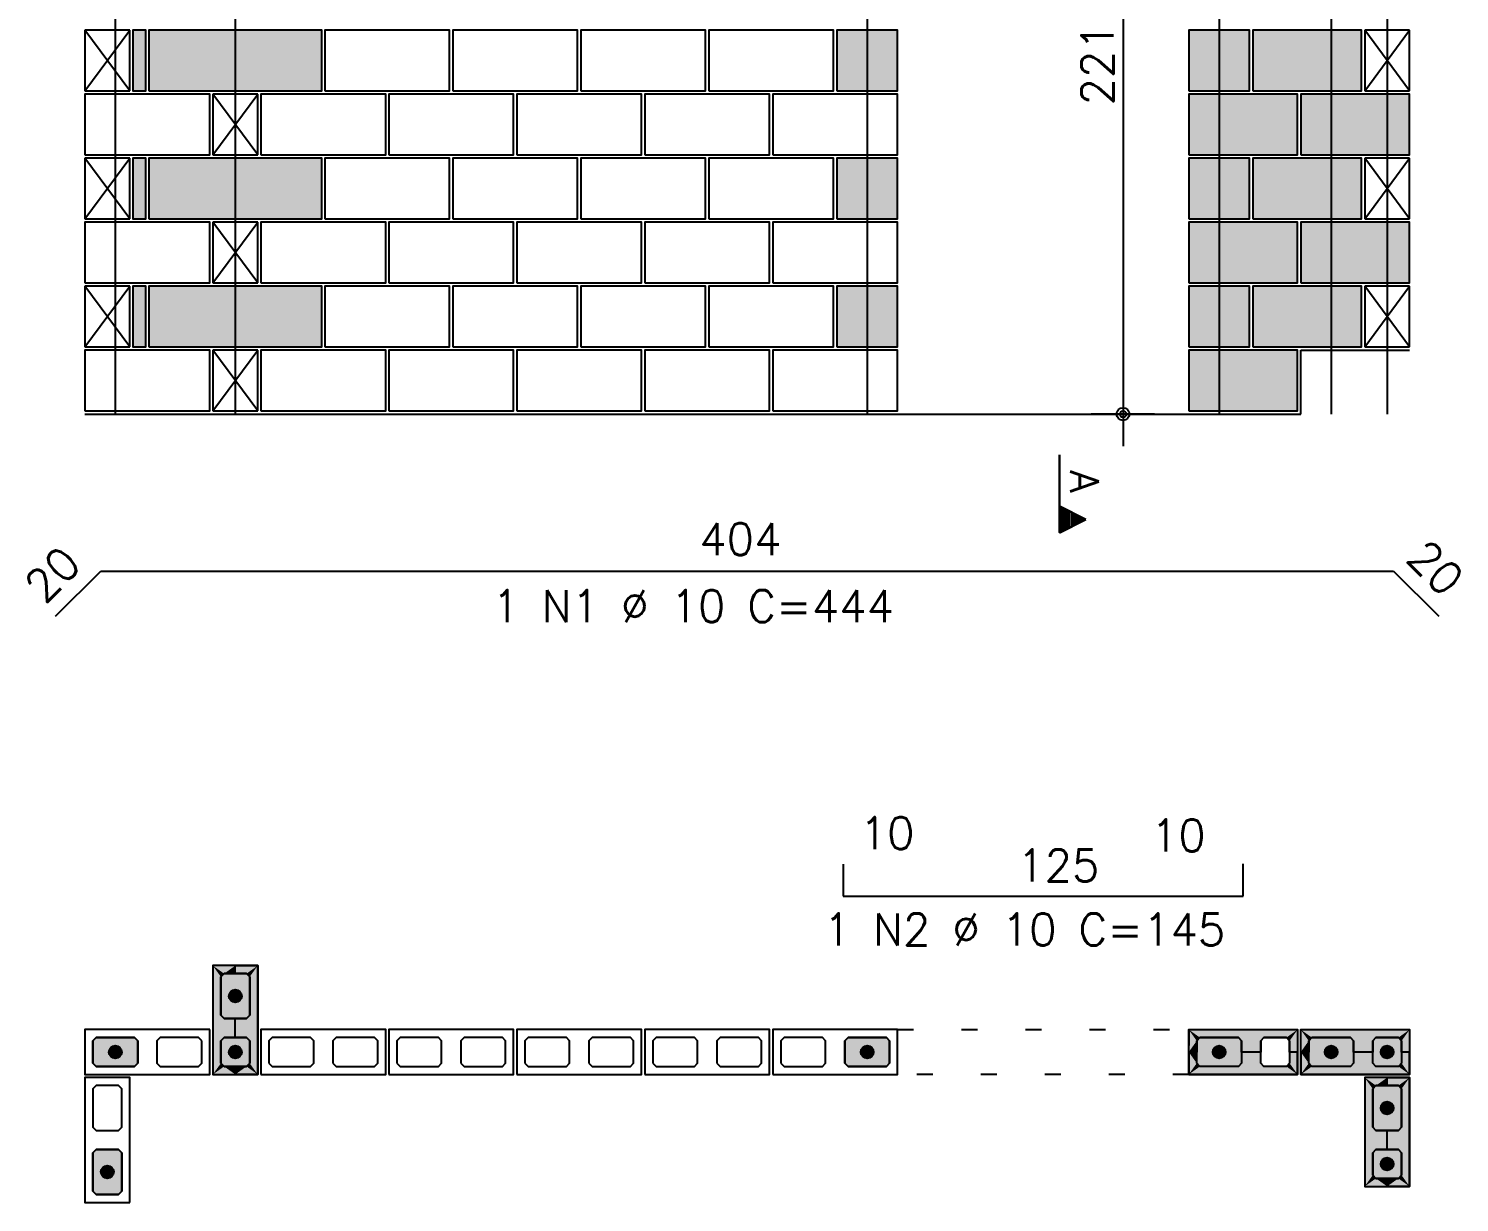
# Model space of a CAD drawing. Extents: x -1.9 to 86, y -1.6 to 61.
# Drawn here: x 7.37 to 16.31, y 31 to 38.34 of the extents above; entities that cross this region are included whole.
import ezdxf

# ---------------------------------------------------------------- set-up
doc = ezdxf.new("R2010")
doc.units = 0
doc.header["$MEASUREMENT"] = 0
doc.linetypes.add('ESTILO_TQS_0002', pattern=[0.4, 0.1, -0.3])
for name, color, linetype in [('25', 1, 'CONTINUOUS'), ('PENA_01', 1, 'CONTINUOUS'), ('PENA_02', 2, 'CONTINUOUS'), ('PENA_03', 3, 'CONTINUOUS'), ('PENA_05', 5, 'CONTINUOUS'), ('PENA_11', 252, 'CONTINUOUS'), ('PENA_19', 240, 'CONTINUOUS'), ('PENA_21', 100, 'CONTINUOUS'), ('PENA_23', 50, 'CONTINUOUS')]:
    doc.layers.add(name, color=color, linetype=linetype)
doc.styles.get("Standard").update_dxf_attribs({"font": 'ROMANS.SHX'})

msp = doc.modelspace()

# ---------------------------------------------------------------- linework, layer by layer
at = {"layer": '25', "linetype": 'Continuous'}
for points in [[(8.0974, 38.3259), (8.0174, 38.3259), (8.0174, 37.9459), (8.0974, 37.9459), (8.0974, 38.3259)], [(8.0974, 37.5259), (8.0174, 37.5259), (8.0174, 37.1459), (8.0974, 37.1459), (8.0974, 37.5259)], [(8.0974, 36.7259), (8.0174, 36.7259), (8.0174, 36.3459), (8.0974, 36.3459), (8.0974, 36.7259)]]:
    msp.add_lwpolyline(points, dxfattribs=at)
for points in [[(8.0974, 38.3259), (8.0174, 38.3259), (8.0174, 37.9459)], [(8.0974, 38.3259), (8.0174, 37.9459), (8.0974, 37.9459)], [(8.0974, 38.3259), (8.0974, 37.9459), (8.0974, 38.3259)], [(8.0974, 37.5259), (8.0174, 37.5259), (8.0174, 37.1459)], [(8.0974, 37.5259), (8.0174, 37.1459), (8.0974, 37.1459)], [(8.0974, 37.5259), (8.0974, 37.1459), (8.0974, 37.5259)], [(8.0974, 36.7259), (8.0174, 36.7259), (8.0174, 36.3459)], [(8.0974, 36.7259), (8.0174, 36.3459), (8.0974, 36.3459)], [(8.0974, 36.7259), (8.0974, 36.3459), (8.0974, 36.7259)]]:
    msp.add_solid(points, dxfattribs=at)
at = {"layer": 'PENA_01', "linetype": 'Continuous'}
for p, q in [((14.2066, 40.5459), (14.2066, 35.7259)), ((14.4038, 35.9259), (14.0066, 35.9259))]:
    msp.add_line(p, q, dxfattribs=at)
for points in [[(8.7474, 32.1676), (8.7474, 32.4076), (8.7274, 32.4276), (8.5874, 32.4276), (8.5674, 32.4076), (8.5674, 32.1676), (8.5874, 32.1476), (8.7274, 32.1476), (8.7474, 32.1676)], [(8.0474, 32.0076), (8.0274, 32.0276), (7.7874, 32.0276), (7.7674, 32.0076), (7.7674, 31.8676), (7.7874, 31.8476), (8.0274, 31.8476), (8.0474, 31.8676), (8.0474, 32.0076)], [(8.4474, 32.0076), (8.4274, 32.0276), (8.1874, 32.0276), (8.1674, 32.0076), (8.1674, 31.8676), (8.1874, 31.8476), (8.4274, 31.8476), (8.4474, 31.8676), (8.4474, 32.0076)], [(8.7474, 31.8676), (8.7474, 32.0076), (8.7274, 32.0276), (8.5874, 32.0276), (8.5674, 32.0076), (8.5674, 31.8676), (8.5874, 31.8476), (8.7274, 31.8476), (8.7474, 31.8676)], [(8.8674, 31.8676), (8.8874, 31.8476), (9.1274, 31.8476), (9.1474, 31.8676), (9.1474, 32.0076), (9.1274, 32.0276), (8.8874, 32.0276), (8.8674, 32.0076), (8.8674, 31.8676)], [(9.2674, 31.8676), (9.2874, 31.8476), (9.5274, 31.8476), (9.5474, 31.8676), (9.5474, 32.0076), (9.5274, 32.0276), (9.2874, 32.0276), (9.2674, 32.0076), (9.2674, 31.8676)], [(9.6674, 31.8676), (9.6874, 31.8476), (9.9274, 31.8476), (9.9474, 31.8676), (9.9474, 32.0076), (9.9274, 32.0276), (9.6874, 32.0276), (9.6674, 32.0076), (9.6674, 31.8676)], [(10.0674, 31.8676), (10.0874, 31.8476), (10.3274, 31.8476), (10.3474, 31.8676), (10.3474, 32.0076), (10.3274, 32.0276), (10.0874, 32.0276), (10.0674, 32.0076), (10.0674, 31.8676)], [(10.4674, 31.8676), (10.4874, 31.8476), (10.7274, 31.8476), (10.7474, 31.8676), (10.7474, 32.0076), (10.7274, 32.0276), (10.4874, 32.0276), (10.4674, 32.0076), (10.4674, 31.8676)], [(10.8674, 31.8676), (10.8874, 31.8476), (11.1274, 31.8476), (11.1474, 31.8676), (11.1474, 32.0076), (11.1274, 32.0276), (10.8874, 32.0276), (10.8674, 32.0076), (10.8674, 31.8676)], [(11.2674, 31.8676), (11.2874, 31.8476), (11.5274, 31.8476), (11.5474, 31.8676), (11.5474, 32.0076), (11.5274, 32.0276), (11.2874, 32.0276), (11.2674, 32.0076), (11.2674, 31.8676)], [(11.6674, 31.8676), (11.6874, 31.8476), (11.9274, 31.8476), (11.9474, 31.8676), (11.9474, 32.0076), (11.9274, 32.0276), (11.6874, 32.0276), (11.6674, 32.0076), (11.6674, 31.8676)], [(12.0674, 31.8676), (12.0874, 31.8476), (12.3274, 31.8476), (12.3474, 31.8676), (12.3474, 32.0076), (12.3274, 32.0276), (12.0874, 32.0276), (12.0674, 32.0076), (12.0674, 31.8676)], [(12.4674, 31.8676), (12.4874, 31.8476), (12.7274, 31.8476), (12.7474, 31.8676), (12.7474, 32.0076), (12.7274, 32.0276), (12.4874, 32.0276), (12.4674, 32.0076), (12.4674, 31.8676)], [(14.9274, 31.8476), (14.6874, 31.8476), (14.6674, 31.8676), (14.6674, 32.0076), (14.6874, 32.0276), (14.9274, 32.0276), (14.9474, 32.0076), (14.9474, 31.8676), (14.9274, 31.8476)], [(15.2274, 31.8476), (15.0874, 31.8476), (15.0674, 31.8676), (15.0674, 32.0076), (15.0874, 32.0276), (15.2274, 32.0276), (15.2474, 32.0076), (15.2474, 31.8676), (15.2274, 31.8476)], [(15.6274, 31.8476), (15.3874, 31.8476), (15.3674, 31.8676), (15.3674, 32.0076), (15.3874, 32.0276), (15.6274, 32.0276), (15.6474, 32.0076), (15.6474, 31.8676), (15.6274, 31.8476)], [(15.9274, 31.8476), (15.7874, 31.8476), (15.7674, 31.8676), (15.7674, 32.0076), (15.7874, 32.0276), (15.9274, 32.0276), (15.9474, 32.0076), (15.9474, 31.8676), (15.9274, 31.8476)], [(7.9274, 31.4476), (7.9474, 31.4676), (7.9474, 31.7076), (7.9274, 31.7276), (7.7874, 31.7276), (7.7674, 31.7076), (7.7674, 31.4676), (7.7874, 31.4476), (7.9274, 31.4476)], [(15.9474, 31.4676), (15.9474, 31.7076), (15.9274, 31.7276), (15.7874, 31.7276), (15.7674, 31.7076), (15.7674, 31.4676), (15.7874, 31.4476), (15.9274, 31.4476), (15.9474, 31.4676)], [(7.9274, 31.0476), (7.9474, 31.0676), (7.9474, 31.3076), (7.9274, 31.3276), (7.7874, 31.3276), (7.7674, 31.3076), (7.7674, 31.0676), (7.7874, 31.0476), (7.9274, 31.0476)], [(15.9474, 31.1676), (15.9474, 31.3076), (15.9274, 31.3276), (15.7874, 31.3276), (15.7674, 31.3076), (15.7674, 31.1676), (15.7874, 31.1476), (15.9274, 31.1476), (15.9474, 31.1676)]]:
    msp.add_lwpolyline(points, dxfattribs=at)
at = {"layer": 'PENA_02', "linetype": 'Continuous'}
for p, q in [((7.9974, 38.3259), (7.7174, 38.3259)), ((7.7174, 38.3259), (7.7174, 37.9459)), ((7.9974, 37.9459), (7.9974, 38.3259)), ((15.9974, 38.3259), (15.7174, 38.3259)), ((15.7174, 38.3259), (15.7174, 37.9459)), ((15.9974, 37.9459), (15.9974, 38.3259)), ((7.7174, 37.9459), (7.9974, 37.9459)), ((8.7974, 37.9259), (8.5174, 37.9259)), ((8.5174, 37.9259), (8.5174, 37.5459)), ((8.7974, 37.5459), (8.7974, 37.9259)), ((15.7174, 37.9459), (15.9974, 37.9459)), ((7.9974, 37.5259), (7.7174, 37.5259)), ((7.7174, 37.5259), (7.7174, 37.1459)), ((7.9974, 37.1459), (7.9974, 37.5259)), ((8.5174, 37.5459), (8.7974, 37.5459)), ((15.9974, 37.5259), (15.7174, 37.5259)), ((15.7174, 37.5259), (15.7174, 37.1459)), ((15.9974, 37.1459), (15.9974, 37.5259)), ((7.7174, 37.1459), (7.9974, 37.1459)), ((8.7974, 37.1259), (8.5174, 37.1259)), ((8.5174, 37.1259), (8.5174, 36.7459)), ((8.7974, 36.7459), (8.7974, 37.1259)), ((15.7174, 37.1459), (15.9974, 37.1459)), ((7.9974, 36.7259), (7.7174, 36.7259)), ((7.7174, 36.7259), (7.7174, 36.3459)), ((7.9974, 36.3459), (7.9974, 36.7259)), ((8.5174, 36.7459), (8.7974, 36.7459)), ((15.9974, 36.7259), (15.7174, 36.7259)), ((15.7174, 36.7259), (15.7174, 36.3459)), ((15.9974, 36.3459), (15.9974, 36.7259)), ((7.7174, 36.3459), (7.9974, 36.3459)), ((8.7974, 36.3259), (8.5174, 36.3259)), ((8.5174, 36.3259), (8.5174, 35.9459)), ((8.7974, 35.9459), (8.7974, 36.3259)), ((15.3174, 35.9259), (15.3174, 36.3259)), ((15.3174, 36.3259), (15.9974, 36.3259)), ((15.7174, 36.3459), (15.9974, 36.3459)), ((7.7174, 35.9259), (15.3174, 35.9259)), ((8.5174, 35.9459), (8.7974, 35.9459))]:
    msp.add_line(p, q, dxfattribs=at)
for points in [[(8.0174, 37.9459), (8.0974, 37.9459), (8.0974, 38.3259), (8.0174, 38.3259), (8.0174, 37.9459)], [(8.1174, 37.9459), (9.1974, 37.9459), (9.1974, 38.3259), (8.1174, 38.3259), (8.1174, 37.9459)], [(9.2174, 37.9459), (9.9974, 37.9459), (9.9974, 38.3259), (9.2174, 38.3259), (9.2174, 37.9459)], [(10.0174, 37.9459), (10.7974, 37.9459), (10.7974, 38.3259), (10.0174, 38.3259), (10.0174, 37.9459)], [(10.8174, 37.9459), (11.5974, 37.9459), (11.5974, 38.3259), (10.8174, 38.3259), (10.8174, 37.9459)], [(11.6174, 37.9459), (12.3974, 37.9459), (12.3974, 38.3259), (11.6174, 38.3259), (11.6174, 37.9459)], [(12.4174, 37.9459), (12.7974, 37.9459), (12.7974, 38.3259), (12.4174, 38.3259), (12.4174, 37.9459)], [(14.6174, 37.9459), (14.9974, 37.9459), (14.9974, 38.3259), (14.6174, 38.3259), (14.6174, 37.9459)], [(15.0174, 37.9459), (15.6974, 37.9459), (15.6974, 38.3259), (15.0174, 38.3259), (15.0174, 37.9459)], [(7.7174, 37.5459), (8.4974, 37.5459), (8.4974, 37.9259), (7.7174, 37.9259), (7.7174, 37.5459)], [(8.8174, 37.5459), (9.5974, 37.5459), (9.5974, 37.9259), (8.8174, 37.9259), (8.8174, 37.5459)], [(9.6174, 37.5459), (10.3974, 37.5459), (10.3974, 37.9259), (9.6174, 37.9259), (9.6174, 37.5459)], [(10.4174, 37.5459), (11.1974, 37.5459), (11.1974, 37.9259), (10.4174, 37.9259), (10.4174, 37.5459)], [(11.2174, 37.5459), (11.9974, 37.5459), (11.9974, 37.9259), (11.2174, 37.9259), (11.2174, 37.5459)], [(12.0174, 37.5459), (12.7974, 37.5459), (12.7974, 37.9259), (12.0174, 37.9259), (12.0174, 37.5459)], [(14.6174, 37.5459), (15.2974, 37.5459), (15.2974, 37.9259), (14.6174, 37.9259), (14.6174, 37.5459)], [(15.3174, 37.5459), (15.9974, 37.5459), (15.9974, 37.9259), (15.3174, 37.9259), (15.3174, 37.5459)], [(8.0174, 37.1459), (8.0974, 37.1459), (8.0974, 37.5259), (8.0174, 37.5259), (8.0174, 37.1459)], [(8.1174, 37.1459), (9.1974, 37.1459), (9.1974, 37.5259), (8.1174, 37.5259), (8.1174, 37.1459)], [(9.2174, 37.1459), (9.9974, 37.1459), (9.9974, 37.5259), (9.2174, 37.5259), (9.2174, 37.1459)], [(10.0174, 37.1459), (10.7974, 37.1459), (10.7974, 37.5259), (10.0174, 37.5259), (10.0174, 37.1459)], [(10.8174, 37.1459), (11.5974, 37.1459), (11.5974, 37.5259), (10.8174, 37.5259), (10.8174, 37.1459)], [(11.6174, 37.1459), (12.3974, 37.1459), (12.3974, 37.5259), (11.6174, 37.5259), (11.6174, 37.1459)], [(12.4174, 37.1459), (12.7974, 37.1459), (12.7974, 37.5259), (12.4174, 37.5259), (12.4174, 37.1459)], [(14.6174, 37.1459), (14.9974, 37.1459), (14.9974, 37.5259), (14.6174, 37.5259), (14.6174, 37.1459)], [(15.0174, 37.1459), (15.6974, 37.1459), (15.6974, 37.5259), (15.0174, 37.5259), (15.0174, 37.1459)], [(7.7174, 36.7459), (8.4974, 36.7459), (8.4974, 37.1259), (7.7174, 37.1259), (7.7174, 36.7459)], [(8.8174, 36.7459), (9.5974, 36.7459), (9.5974, 37.1259), (8.8174, 37.1259), (8.8174, 36.7459)], [(9.6174, 36.7459), (10.3974, 36.7459), (10.3974, 37.1259), (9.6174, 37.1259), (9.6174, 36.7459)], [(10.4174, 36.7459), (11.1974, 36.7459), (11.1974, 37.1259), (10.4174, 37.1259), (10.4174, 36.7459)], [(11.2174, 36.7459), (11.9974, 36.7459), (11.9974, 37.1259), (11.2174, 37.1259), (11.2174, 36.7459)], [(12.0174, 36.7459), (12.7974, 36.7459), (12.7974, 37.1259), (12.0174, 37.1259), (12.0174, 36.7459)], [(14.6174, 36.7459), (15.2974, 36.7459), (15.2974, 37.1259), (14.6174, 37.1259), (14.6174, 36.7459)], [(15.3174, 36.7459), (15.9974, 36.7459), (15.9974, 37.1259), (15.3174, 37.1259), (15.3174, 36.7459)], [(8.0174, 36.3459), (8.0974, 36.3459), (8.0974, 36.7259), (8.0174, 36.7259), (8.0174, 36.3459)], [(8.1174, 36.3459), (9.1974, 36.3459), (9.1974, 36.7259), (8.1174, 36.7259), (8.1174, 36.3459)], [(9.2174, 36.3459), (9.9974, 36.3459), (9.9974, 36.7259), (9.2174, 36.7259), (9.2174, 36.3459)], [(10.0174, 36.3459), (10.7974, 36.3459), (10.7974, 36.7259), (10.0174, 36.7259), (10.0174, 36.3459)], [(10.8174, 36.3459), (11.5974, 36.3459), (11.5974, 36.7259), (10.8174, 36.7259), (10.8174, 36.3459)], [(11.6174, 36.3459), (12.3974, 36.3459), (12.3974, 36.7259), (11.6174, 36.7259), (11.6174, 36.3459)], [(12.4174, 36.3459), (12.7974, 36.3459), (12.7974, 36.7259), (12.4174, 36.7259), (12.4174, 36.3459)], [(14.6174, 36.3459), (14.9974, 36.3459), (14.9974, 36.7259), (14.6174, 36.7259), (14.6174, 36.3459)], [(15.0174, 36.3459), (15.6974, 36.3459), (15.6974, 36.7259), (15.0174, 36.7259), (15.0174, 36.3459)], [(7.7174, 35.9459), (8.4974, 35.9459), (8.4974, 36.3259), (7.7174, 36.3259), (7.7174, 35.9459)], [(8.8174, 35.9459), (9.5974, 35.9459), (9.5974, 36.3259), (8.8174, 36.3259), (8.8174, 35.9459)], [(9.6174, 35.9459), (10.3974, 35.9459), (10.3974, 36.3259), (9.6174, 36.3259), (9.6174, 35.9459)], [(10.4174, 35.9459), (11.1974, 35.9459), (11.1974, 36.3259), (10.4174, 36.3259), (10.4174, 35.9459)], [(11.2174, 35.9459), (11.9974, 35.9459), (11.9974, 36.3259), (11.2174, 36.3259), (11.2174, 35.9459)], [(12.0174, 35.9459), (12.7974, 35.9459), (12.7974, 36.3259), (12.0174, 36.3259), (12.0174, 35.9459)], [(14.6174, 35.9459), (15.2974, 35.9459), (15.2974, 36.3259), (14.6174, 36.3259), (14.6174, 35.9459)], [(8.7974, 31.7976), (8.7974, 32.4776), (8.5174, 32.4776), (8.5174, 31.7976), (8.7974, 31.7976)], [(8.4974, 32.0776), (7.7174, 32.0776), (7.7174, 31.7976), (8.4974, 31.7976), (8.4974, 32.0776)], [(8.8174, 31.7976), (9.5974, 31.7976), (9.5974, 32.0776), (8.8174, 32.0776), (8.8174, 31.7976)], [(9.6174, 31.7976), (10.3974, 31.7976), (10.3974, 32.0776), (9.6174, 32.0776), (9.6174, 31.7976)], [(10.4174, 31.7976), (11.1974, 31.7976), (11.1974, 32.0776), (10.4174, 32.0776), (10.4174, 31.7976)], [(11.2174, 31.7976), (11.9974, 31.7976), (11.9974, 32.0776), (11.2174, 32.0776), (11.2174, 31.7976)], [(12.0174, 31.7976), (12.7974, 31.7976), (12.7974, 32.0776), (12.0174, 32.0776), (12.0174, 31.7976)], [(15.2974, 31.7976), (14.6174, 31.7976), (14.6174, 32.0776), (15.2974, 32.0776), (15.2974, 31.7976)], [(15.9974, 31.7976), (15.3174, 31.7976), (15.3174, 32.0776), (15.9974, 32.0776), (15.9974, 31.7976)], [(7.9974, 30.9976), (7.9974, 31.7776), (7.7174, 31.7776), (7.7174, 30.9976), (7.9974, 30.9976)], [(15.9974, 31.0976), (15.9974, 31.7776), (15.7174, 31.7776), (15.7174, 31.0976), (15.9974, 31.0976)]]:
    msp.add_lwpolyline(points, dxfattribs=at)
for radius in [0.04, 0.02]:
    msp.add_circle((14.2066, 35.9259), radius, dxfattribs=at)
at = {"layer": 'PENA_03', "linetype": 'Continuous'}
for p, q in [((7.7174, 37.9459), (7.9974, 38.3259)), ((7.9974, 37.9459), (7.7174, 38.3259)), ((15.7174, 37.9459), (15.9974, 38.3259)), ((15.9974, 37.9459), (15.7174, 38.3259)), ((8.5174, 37.5459), (8.7974, 37.9259)), ((8.7974, 37.5459), (8.5174, 37.9259)), ((7.7174, 37.1459), (7.9974, 37.5259)), ((7.9974, 37.1459), (7.7174, 37.5259)), ((15.7174, 37.1459), (15.9974, 37.5259)), ((15.9974, 37.1459), (15.7174, 37.5259)), ((8.5174, 36.7459), (8.7974, 37.1259)), ((8.7974, 36.7459), (8.5174, 37.1259)), ((7.7174, 36.3459), (7.9974, 36.7259)), ((7.9974, 36.3459), (7.7174, 36.7259)), ((15.7174, 36.3459), (15.9974, 36.7259)), ((15.9974, 36.3459), (15.7174, 36.7259)), ((8.5174, 35.9459), (8.7974, 36.3259)), ((8.7974, 35.9459), (8.5174, 36.3259)), ((13.8088, 35.6704), (13.8088, 35.184)), ((13.8095, 35.3496), (13.8095, 35.6704)), ((13.9748, 35.267), (13.8095, 35.3496)), ((13.8095, 35.1851), (13.8095, 35.3488)), ((13.9732, 35.267), (13.8095, 35.3488)), ((13.8216, 35.1904), (13.8216, 35.3435)), ((13.8343, 35.1968), (13.8343, 35.3372)), ((13.8471, 35.2031), (13.8471, 35.3308)), ((13.8088, 35.184), (13.9748, 35.267)), ((13.8095, 35.1851), (13.9732, 35.267)), ((13.8599, 35.2095), (13.8599, 35.3244)), ((13.8726, 35.2159), (13.8726, 35.318)), ((13.8854, 35.2223), (13.8854, 35.3116)), ((13.8982, 35.2287), (13.8982, 35.3052)), ((13.9109, 35.235), (13.9109, 35.2989)), ((13.9237, 35.2414), (13.9237, 35.2925)), ((13.9365, 35.2478), (13.9365, 35.2861)), ((13.9492, 35.2542), (13.9492, 35.2797)), ((13.962, 35.2606), (13.962, 35.2733))]:
    msp.add_line(p, q, dxfattribs=at)
for points in [[(8.7274, 32.4276), (8.7474, 32.4076), (8.7474, 32.1676), (8.7274, 32.1476), (8.5874, 32.1476), (8.5674, 32.1676), (8.5674, 32.4076), (8.5874, 32.4276), (8.7274, 32.4276)], [(7.7674, 32.0076), (7.7874, 32.0276), (8.0274, 32.0276), (8.0474, 32.0076), (8.0474, 31.8676), (8.0274, 31.8476), (7.7874, 31.8476), (7.7674, 31.8676), (7.7674, 32.0076)], [(8.5674, 32.0076), (8.5874, 32.0276), (8.7274, 32.0276), (8.7474, 32.0076), (8.7474, 31.8676), (8.7274, 31.8476), (8.5874, 31.8476), (8.5674, 31.8676), (8.5674, 32.0076)], [(12.7474, 31.8676), (12.7274, 31.8476), (12.4874, 31.8476), (12.4674, 31.8676), (12.4674, 32.0076), (12.4874, 32.0276), (12.7274, 32.0276), (12.7474, 32.0076), (12.7474, 31.8676)], [(14.6674, 32.0076), (14.6874, 32.0276), (14.9274, 32.0276), (14.9474, 32.0076), (14.9474, 31.8676), (14.9274, 31.8476), (14.6874, 31.8476), (14.6674, 31.8676), (14.6674, 32.0076)], [(15.3674, 32.0076), (15.3874, 32.0276), (15.6274, 32.0276), (15.6474, 32.0076), (15.6474, 31.8676), (15.6274, 31.8476), (15.3874, 31.8476), (15.3674, 31.8676), (15.3674, 32.0076)], [(15.7874, 31.8476), (15.7674, 31.8676), (15.7674, 32.0076), (15.7874, 32.0276), (15.9274, 32.0276), (15.9474, 32.0076), (15.9474, 31.8676), (15.9274, 31.8476), (15.7874, 31.8476)], [(15.9274, 31.7276), (15.9474, 31.7076), (15.9474, 31.4676), (15.9274, 31.4476), (15.7874, 31.4476), (15.7674, 31.4676), (15.7674, 31.7076), (15.7874, 31.7276), (15.9274, 31.7276)], [(7.7874, 31.0476), (7.7674, 31.0676), (7.7674, 31.3076), (7.7874, 31.3276), (7.9274, 31.3276), (7.9474, 31.3076), (7.9474, 31.0676), (7.9274, 31.0476), (7.7874, 31.0476)], [(15.7674, 31.3076), (15.7874, 31.3276), (15.9274, 31.3276), (15.9474, 31.3076), (15.9474, 31.1676), (15.9274, 31.1476), (15.7874, 31.1476), (15.7674, 31.1676), (15.7674, 31.3076)]]:
    msp.add_lwpolyline(points, dxfattribs=at)
at = {"layer": 'PENA_03', "linetype": 'ESTILO_TQS_0002'}
msp.add_lwpolyline([(12.7974, 32.0776), (14.6174, 32.0776), (14.6174, 31.7976), (12.7974, 31.7976), (12.7974, 32.0776)], dxfattribs=at)
at = {"layer": 'PENA_03', "linetype": 'Continuous'}
for centre in [(8.6574, 32.2876), (7.9074, 31.9376), (8.6574, 31.9376), (12.6074, 31.9376), (14.8074, 31.9376), (15.5074, 31.9376), (15.8574, 31.9376), (15.8574, 31.5876), (7.8574, 31.1876), (15.8574, 31.2376)]:
    msp.add_circle(centre, 0.04, dxfattribs=at)
for points in [[(8.6974, 32.2876), (8.6374, 32.3222), (8.6198, 32.3013)], [(8.6974, 32.2876), (8.6198, 32.3013), (8.6198, 32.2739)], [(8.6974, 32.2876), (8.6198, 32.2739), (8.6374, 32.253)], [(8.6974, 32.2876), (8.6644, 32.327), (8.6374, 32.3222)], [(8.6974, 32.2876), (8.6374, 32.253), (8.6644, 32.2482)], [(8.6974, 32.2876), (8.6881, 32.3133), (8.6644, 32.327)], [(8.6974, 32.2876), (8.6644, 32.2482), (8.6881, 32.2619)], [(8.6974, 32.2876), (8.6881, 32.2619), (8.6974, 32.2876)], [(7.9474, 31.9376), (7.8874, 31.9722), (7.8698, 31.9513)], [(7.9474, 31.9376), (7.8698, 31.9513), (7.8698, 31.9239)], [(7.9474, 31.9376), (7.8698, 31.9239), (7.8874, 31.903)], [(7.9474, 31.9376), (7.9144, 31.977), (7.8874, 31.9722)], [(7.9474, 31.9376), (7.8874, 31.903), (7.9144, 31.8982)], [(7.9474, 31.9376), (7.9381, 31.9633), (7.9144, 31.977)], [(7.9474, 31.9376), (7.9144, 31.8982), (7.9381, 31.9119)], [(7.9474, 31.9376), (7.9381, 31.9119), (7.9474, 31.9376)], [(8.6974, 31.9376), (8.6374, 31.9722), (8.6198, 31.9513)], [(8.6974, 31.9376), (8.6198, 31.9513), (8.6198, 31.9239)], [(8.6974, 31.9376), (8.6198, 31.9239), (8.6374, 31.903)], [(8.6974, 31.9376), (8.6644, 31.977), (8.6374, 31.9722)], [(8.6974, 31.9376), (8.6374, 31.903), (8.6644, 31.8982)], [(8.6974, 31.9376), (8.6881, 31.9633), (8.6644, 31.977)], [(8.6974, 31.9376), (8.6644, 31.8982), (8.6881, 31.9119)], [(8.6974, 31.9376), (8.6881, 31.9119), (8.6974, 31.9376)], [(12.6474, 31.9376), (12.5874, 31.9722), (12.5698, 31.9513)], [(12.6474, 31.9376), (12.5698, 31.9513), (12.5698, 31.9239)], [(12.6474, 31.9376), (12.5698, 31.9239), (12.5874, 31.903)], [(12.6474, 31.9376), (12.6144, 31.977), (12.5874, 31.9722)], [(12.6474, 31.9376), (12.5874, 31.903), (12.6144, 31.8982)], [(12.6474, 31.9376), (12.6381, 31.9633), (12.6144, 31.977)], [(12.6474, 31.9376), (12.6144, 31.8982), (12.6381, 31.9119)], [(12.6474, 31.9376), (12.6381, 31.9119), (12.6474, 31.9376)], [(14.8474, 31.9376), (14.7874, 31.9722), (14.7698, 31.9513)], [(14.8474, 31.9376), (14.7698, 31.9513), (14.7698, 31.9239)], [(14.8474, 31.9376), (14.7698, 31.9239), (14.7874, 31.903)], [(14.8474, 31.9376), (14.8144, 31.977), (14.7874, 31.9722)], [(14.8474, 31.9376), (14.7874, 31.903), (14.8144, 31.8982)], [(14.8474, 31.9376), (14.8381, 31.9633), (14.8144, 31.977)], [(14.8474, 31.9376), (14.8144, 31.8982), (14.8381, 31.9119)], [(14.8474, 31.9376), (14.8381, 31.9119), (14.8474, 31.9376)], [(15.5474, 31.9376), (15.4874, 31.9722), (15.4698, 31.9513)], [(15.5474, 31.9376), (15.4698, 31.9513), (15.4698, 31.9239)], [(15.5474, 31.9376), (15.4698, 31.9239), (15.4874, 31.903)], [(15.5474, 31.9376), (15.5144, 31.977), (15.4874, 31.9722)], [(15.5474, 31.9376), (15.4874, 31.903), (15.5144, 31.8982)], [(15.5474, 31.9376), (15.5381, 31.9633), (15.5144, 31.977)], [(15.5474, 31.9376), (15.5144, 31.8982), (15.5381, 31.9119)], [(15.5474, 31.9376), (15.5381, 31.9119), (15.5474, 31.9376)], [(15.8974, 31.9376), (15.8374, 31.9722), (15.8198, 31.9513)], [(15.8974, 31.9376), (15.8198, 31.9513), (15.8198, 31.9239)], [(15.8974, 31.9376), (15.8198, 31.9239), (15.8374, 31.903)], [(15.8974, 31.9376), (15.8644, 31.977), (15.8374, 31.9722)], [(15.8974, 31.9376), (15.8374, 31.903), (15.8644, 31.8982)], [(15.8974, 31.9376), (15.8881, 31.9633), (15.8644, 31.977)], [(15.8974, 31.9376), (15.8644, 31.8982), (15.8881, 31.9119)], [(15.8974, 31.9376), (15.8881, 31.9119), (15.8974, 31.9376)], [(15.8974, 31.5876), (15.8374, 31.6222), (15.8198, 31.6013)], [(15.8974, 31.5876), (15.8198, 31.6013), (15.8198, 31.5739)], [(15.8974, 31.5876), (15.8198, 31.5739), (15.8374, 31.553)], [(15.8974, 31.5876), (15.8644, 31.627), (15.8374, 31.6222)], [(15.8974, 31.5876), (15.8374, 31.553), (15.8644, 31.5482)], [(15.8974, 31.5876), (15.8881, 31.6133), (15.8644, 31.627)], [(15.8974, 31.5876), (15.8644, 31.5482), (15.8881, 31.5619)], [(15.8974, 31.5876), (15.8881, 31.5619), (15.8974, 31.5876)], [(7.8974, 31.1876), (7.8374, 31.2222), (7.8198, 31.2013)], [(7.8974, 31.1876), (7.8644, 31.227), (7.8374, 31.2222)], [(7.8974, 31.1876), (7.8881, 31.2133), (7.8644, 31.227)], [(15.8974, 31.2376), (15.8374, 31.2722), (15.8198, 31.2513)], [(15.8974, 31.2376), (15.8198, 31.2513), (15.8198, 31.2239)], [(15.8974, 31.2376), (15.8198, 31.2239), (15.8374, 31.203)], [(15.8974, 31.2376), (15.8644, 31.277), (15.8374, 31.2722)], [(15.8974, 31.2376), (15.8374, 31.203), (15.8644, 31.1982)], [(15.8974, 31.2376), (15.8881, 31.2633), (15.8644, 31.277)], [(15.8974, 31.2376), (15.8644, 31.1982), (15.8881, 31.2119)], [(15.8974, 31.2376), (15.8881, 31.2119), (15.8974, 31.2376)], [(7.8974, 31.1876), (7.8198, 31.2013), (7.8198, 31.1739)], [(7.8974, 31.1876), (7.8198, 31.1739), (7.8374, 31.153)], [(7.8974, 31.1876), (7.8374, 31.153), (7.8644, 31.1482)], [(7.8974, 31.1876), (7.8644, 31.1482), (7.8881, 31.1619)], [(7.8974, 31.1876), (7.8881, 31.1619), (7.8974, 31.1876)]]:
    msp.add_solid(points, dxfattribs=at)
at = {"layer": 'PENA_05', "linetype": 'Continuous'}
for p, q in [((7.5346, 34.6619), (7.8174, 34.9447)), ((7.8174, 34.9447), (15.8974, 34.9447)), ((15.8974, 34.9447), (16.1803, 34.6619)), ((12.4574, 33.113), (12.4574, 32.913)), ((14.9574, 32.913), (14.9574, 33.1134)), ((12.4574, 32.913), (14.9574, 32.913))]:
    msp.add_line(p, q, dxfattribs=at)
for points in [[(15.5074, 42.5659), (15.5074, 35.9259)], [(15.8574, 42.5659), (15.8574, 35.9259)], [(7.9074, 42.1659), (7.9074, 35.9259)], [(8.6574, 42.1659), (8.6574, 35.9259)], [(12.6074, 42.1659), (12.6074, 35.9259)], [(14.8074, 42.1659), (14.8074, 35.9259)]]:
    msp.add_lwpolyline(points, dxfattribs=at)
at = {"layer": 'PENA_11', "linetype": 'Continuous'}
for points in [[(8.7274, 32.4276), (8.5874, 32.1476), (8.5674, 32.1676)], [(8.7274, 32.4276), (8.5674, 32.1676), (8.5674, 32.4076)], [(8.7274, 32.4276), (8.5674, 32.4076), (8.5874, 32.4276)], [(8.7274, 32.4276), (8.7274, 32.1476), (8.5874, 32.1476)], [(8.7274, 32.4276), (8.5874, 32.4276), (8.7274, 32.4276)], [(8.7274, 32.4276), (8.7474, 32.4076), (8.7474, 32.1676)], [(8.7274, 32.4276), (8.7474, 32.1676), (8.7274, 32.1476)], [(7.7674, 32.0076), (7.7874, 32.0276), (8.0274, 32.0276)], [(7.7674, 32.0076), (8.0274, 32.0276), (8.0474, 32.0076)], [(8.5674, 32.0076), (8.5874, 32.0276), (8.7274, 32.0276)], [(8.5674, 32.0076), (8.7274, 32.0276), (8.7474, 32.0076)], [(12.7474, 31.8676), (12.4674, 32.0076), (12.4874, 32.0276)], [(12.7474, 31.8676), (12.4874, 32.0276), (12.7274, 32.0276)], [(12.7474, 31.8676), (12.7274, 32.0276), (12.7474, 32.0076)], [(14.6674, 32.0076), (14.6874, 32.0276), (14.9274, 32.0276)], [(14.6674, 32.0076), (14.9274, 32.0276), (14.9474, 32.0076)], [(15.3674, 32.0076), (15.3874, 32.0276), (15.6274, 32.0276)], [(15.3674, 32.0076), (15.6274, 32.0276), (15.6474, 32.0076)], [(15.7874, 31.8476), (15.7674, 32.0076), (15.7874, 32.0276)], [(15.7874, 31.8476), (15.7874, 32.0276), (15.9274, 32.0276)], [(15.7874, 31.8476), (15.9274, 32.0276), (15.9474, 32.0076)], [(7.7674, 32.0076), (8.0474, 32.0076), (8.0474, 31.8676)], [(7.7674, 32.0076), (8.0474, 31.8676), (8.0274, 31.8476)], [(7.7674, 32.0076), (8.0274, 31.8476), (7.7874, 31.8476)], [(7.7674, 32.0076), (7.7874, 31.8476), (7.7674, 31.8676)], [(7.7674, 32.0076), (7.7674, 31.8676), (7.7674, 32.0076)], [(8.5674, 32.0076), (8.7474, 32.0076), (8.7474, 31.8676)], [(8.5674, 32.0076), (8.7474, 31.8676), (8.7274, 31.8476)], [(8.5674, 32.0076), (8.7274, 31.8476), (8.5874, 31.8476)], [(8.5674, 32.0076), (8.5874, 31.8476), (8.5674, 31.8676)], [(8.5674, 32.0076), (8.5674, 31.8676), (8.5674, 32.0076)], [(12.7474, 31.8676), (12.4674, 31.8676), (12.4674, 32.0076)], [(12.7474, 31.8676), (12.7474, 32.0076), (12.7474, 31.8676)], [(14.6674, 32.0076), (14.9474, 32.0076), (14.9474, 31.8676)], [(14.6674, 32.0076), (14.9474, 31.8676), (14.9274, 31.8476)], [(14.6674, 32.0076), (14.9274, 31.8476), (14.6874, 31.8476)], [(14.6674, 32.0076), (14.6874, 31.8476), (14.6674, 31.8676)], [(14.6674, 32.0076), (14.6674, 31.8676), (14.6674, 32.0076)], [(15.3674, 32.0076), (15.6474, 32.0076), (15.6474, 31.8676)], [(15.3674, 32.0076), (15.6474, 31.8676), (15.6274, 31.8476)], [(15.3674, 32.0076), (15.6274, 31.8476), (15.3874, 31.8476)], [(15.3674, 32.0076), (15.3874, 31.8476), (15.3674, 31.8676)], [(15.3674, 32.0076), (15.3674, 31.8676), (15.3674, 32.0076)], [(15.7874, 31.8476), (15.7674, 31.8676), (15.7674, 32.0076)], [(15.7874, 31.8476), (15.9474, 32.0076), (15.9474, 31.8676)], [(12.7474, 31.8676), (12.4874, 31.8476), (12.4674, 31.8676)], [(12.7474, 31.8676), (12.7274, 31.8476), (12.4874, 31.8476)], [(15.7874, 31.8476), (15.9474, 31.8676), (15.9274, 31.8476)], [(15.7874, 31.8476), (15.9274, 31.8476), (15.7874, 31.8476)], [(15.9274, 31.7276), (15.7874, 31.4476), (15.7674, 31.4676)], [(15.9274, 31.7276), (15.7674, 31.4676), (15.7674, 31.7076)], [(15.9274, 31.7276), (15.7674, 31.7076), (15.7874, 31.7276)], [(15.9274, 31.7276), (15.9274, 31.4476), (15.7874, 31.4476)], [(15.9274, 31.7276), (15.7874, 31.7276), (15.9274, 31.7276)], [(15.9274, 31.7276), (15.9474, 31.7076), (15.9474, 31.4676)], [(15.9274, 31.7276), (15.9474, 31.4676), (15.9274, 31.4476)], [(7.7874, 31.0476), (7.7674, 31.3076), (7.7874, 31.3276)], [(7.7874, 31.0476), (7.7674, 31.0676), (7.7674, 31.3076)], [(7.7874, 31.0476), (7.7874, 31.3276), (7.9274, 31.3276)], [(7.7874, 31.0476), (7.9274, 31.3276), (7.9474, 31.3076)], [(7.7874, 31.0476), (7.9474, 31.3076), (7.9474, 31.0676)], [(15.7674, 31.3076), (15.7874, 31.3276), (15.9274, 31.3276)], [(15.7674, 31.3076), (15.9274, 31.3276), (15.9474, 31.3076)], [(15.7674, 31.3076), (15.9474, 31.3076), (15.9474, 31.1676)], [(15.7674, 31.3076), (15.9474, 31.1676), (15.9274, 31.1476)], [(15.7674, 31.3076), (15.9274, 31.1476), (15.7874, 31.1476)], [(15.7674, 31.3076), (15.7874, 31.1476), (15.7674, 31.1676)], [(15.7674, 31.3076), (15.7674, 31.1676), (15.7674, 31.3076)], [(7.7874, 31.0476), (7.9474, 31.0676), (7.9274, 31.0476)], [(7.7874, 31.0476), (7.9274, 31.0476), (7.7874, 31.0476)]]:
    msp.add_solid(points, dxfattribs=at)
at = {"layer": 'PENA_19', "linetype": 'Continuous'}
for points in [[(8.1174, 37.9459), (9.1974, 37.9459), (9.1974, 38.3259), (8.1174, 38.3259), (8.1174, 37.9459)], [(8.1174, 37.1459), (9.1974, 37.1459), (9.1974, 37.5259), (8.1174, 37.5259), (8.1174, 37.1459)], [(8.1174, 36.3459), (9.1974, 36.3459), (9.1974, 36.7259), (8.1174, 36.7259), (8.1174, 36.3459)]]:
    msp.add_lwpolyline(points, dxfattribs=at)
for points in [[(8.1174, 37.9459), (9.1974, 37.9459), (9.1974, 38.3259)], [(8.1174, 37.9459), (9.1974, 38.3259), (8.1174, 38.3259)], [(8.1174, 37.9459), (8.1174, 38.3259), (8.1174, 37.9459)], [(8.1174, 37.1459), (9.1974, 37.1459), (9.1974, 37.5259)], [(8.1174, 37.1459), (9.1974, 37.5259), (8.1174, 37.5259)], [(8.1174, 37.1459), (8.1174, 37.5259), (8.1174, 37.1459)], [(8.1174, 36.3459), (9.1974, 36.3459), (9.1974, 36.7259)], [(8.1174, 36.3459), (9.1974, 36.7259), (8.1174, 36.7259)], [(8.1174, 36.3459), (8.1174, 36.7259), (8.1174, 36.3459)]]:
    msp.add_solid(points, dxfattribs=at)
at = {"layer": 'PENA_21', "linetype": 'Continuous'}
for points in [[(15.0174, 37.9459), (15.6974, 37.9459), (15.6974, 38.3259), (15.0174, 38.3259), (15.0174, 37.9459)], [(14.6174, 37.5459), (15.2974, 37.5459), (15.2974, 37.9259), (14.6174, 37.9259), (14.6174, 37.5459)], [(15.3174, 37.5459), (15.9974, 37.5459), (15.9974, 37.9259), (15.3174, 37.9259), (15.3174, 37.5459)], [(15.0174, 37.1459), (15.6974, 37.1459), (15.6974, 37.5259), (15.0174, 37.5259), (15.0174, 37.1459)], [(14.6174, 36.7459), (15.2974, 36.7459), (15.2974, 37.1259), (14.6174, 37.1259), (14.6174, 36.7459)], [(15.3174, 36.7459), (15.9974, 36.7459), (15.9974, 37.1259), (15.3174, 37.1259), (15.3174, 36.7459)], [(15.0174, 36.3459), (15.6974, 36.3459), (15.6974, 36.7259), (15.0174, 36.7259), (15.0174, 36.3459)], [(14.6174, 35.9459), (15.2974, 35.9459), (15.2974, 36.3259), (14.6174, 36.3259), (14.6174, 35.9459)], [(8.6574, 31.7976), (8.6574, 31.8476), (8.5874, 31.8476), (8.5674, 31.8676), (8.5674, 32.0076), (8.5874, 32.0276), (8.6574, 32.0276), (8.6574, 32.1476), (8.5874, 32.1476), (8.5674, 32.1676), (8.5674, 32.4076), (8.5874, 32.4276), (8.6574, 32.4276), (8.6574, 32.4776), (8.5174, 32.4776), (8.5174, 31.7976), (8.6574, 31.7976)], [(8.6574, 31.7976), (8.6574, 31.8476), (8.7274, 31.8476), (8.7474, 31.8676), (8.7474, 32.0076), (8.7274, 32.0276), (8.6574, 32.0276), (8.6574, 32.1476), (8.7274, 32.1476), (8.7474, 32.1676), (8.7474, 32.4076), (8.7274, 32.4276), (8.6574, 32.4276), (8.6574, 32.4776), (8.7974, 32.4776), (8.7974, 31.7976), (8.6574, 31.7976)], [(15.2974, 31.9376), (15.2474, 31.9376), (15.2474, 32.0076), (15.2274, 32.0276), (15.0874, 32.0276), (15.0674, 32.0076), (15.0674, 31.9376), (14.9474, 31.9376), (14.9474, 32.0076), (14.9274, 32.0276), (14.6874, 32.0276), (14.6674, 32.0076), (14.6674, 31.9376), (14.6174, 31.9376), (14.6174, 32.0776), (15.2974, 32.0776), (15.2974, 31.9376)], [(15.9974, 31.9376), (15.9474, 31.9376), (15.9474, 32.0076), (15.9274, 32.0276), (15.7874, 32.0276), (15.7674, 32.0076), (15.7674, 31.9376), (15.6474, 31.9376), (15.6474, 32.0076), (15.6274, 32.0276), (15.3874, 32.0276), (15.3674, 32.0076), (15.3674, 31.9376), (15.3174, 31.9376), (15.3174, 32.0776), (15.9974, 32.0776), (15.9974, 31.9376)], [(15.2974, 31.9376), (15.2474, 31.9376), (15.2474, 31.8676), (15.2274, 31.8476), (15.0874, 31.8476), (15.0674, 31.8676), (15.0674, 31.9376), (14.9474, 31.9376), (14.9474, 31.8676), (14.9274, 31.8476), (14.6874, 31.8476), (14.6674, 31.8676), (14.6674, 31.9376), (14.6174, 31.9376), (14.6174, 31.7976), (15.2974, 31.7976), (15.2974, 31.9376)], [(15.9974, 31.9376), (15.9474, 31.9376), (15.9474, 31.8676), (15.9274, 31.8476), (15.7874, 31.8476), (15.7674, 31.8676), (15.7674, 31.9376), (15.6474, 31.9376), (15.6474, 31.8676), (15.6274, 31.8476), (15.3874, 31.8476), (15.3674, 31.8676), (15.3674, 31.9376), (15.3174, 31.9376), (15.3174, 31.7976), (15.9974, 31.7976), (15.9974, 31.9376)], [(15.8574, 31.0976), (15.8574, 31.1476), (15.7874, 31.1476), (15.7674, 31.1676), (15.7674, 31.3076), (15.7874, 31.3276), (15.8574, 31.3276), (15.8574, 31.4476), (15.7874, 31.4476), (15.7674, 31.4676), (15.7674, 31.7076), (15.7874, 31.7276), (15.8574, 31.7276), (15.8574, 31.7776), (15.7174, 31.7776), (15.7174, 31.0976), (15.8574, 31.0976)], [(15.8574, 31.0976), (15.8574, 31.1476), (15.9274, 31.1476), (15.9474, 31.1676), (15.9474, 31.3076), (15.9274, 31.3276), (15.8574, 31.3276), (15.8574, 31.4476), (15.9274, 31.4476), (15.9474, 31.4676), (15.9474, 31.7076), (15.9274, 31.7276), (15.8574, 31.7276), (15.8574, 31.7776), (15.9974, 31.7776), (15.9974, 31.0976), (15.8574, 31.0976)]]:
    msp.add_lwpolyline(points, dxfattribs=at)
for points in [[(15.0174, 37.9459), (15.6974, 37.9459), (15.6974, 38.3259)], [(15.0174, 37.9459), (15.6974, 38.3259), (15.0174, 38.3259)], [(15.0174, 37.9459), (15.0174, 38.3259), (15.0174, 37.9459)], [(14.6174, 37.5459), (15.2974, 37.5459), (15.2974, 37.9259)], [(14.6174, 37.5459), (15.2974, 37.9259), (14.6174, 37.9259)], [(14.6174, 37.5459), (14.6174, 37.9259), (14.6174, 37.5459)], [(15.3174, 37.5459), (15.9974, 37.5459), (15.9974, 37.9259)], [(15.3174, 37.5459), (15.9974, 37.9259), (15.3174, 37.9259)], [(15.3174, 37.5459), (15.3174, 37.9259), (15.3174, 37.5459)], [(15.0174, 37.1459), (15.6974, 37.1459), (15.6974, 37.5259)], [(15.0174, 37.1459), (15.6974, 37.5259), (15.0174, 37.5259)], [(15.0174, 37.1459), (15.0174, 37.5259), (15.0174, 37.1459)], [(14.6174, 36.7459), (15.2974, 36.7459), (15.2974, 37.1259)], [(14.6174, 36.7459), (15.2974, 37.1259), (14.6174, 37.1259)], [(14.6174, 36.7459), (14.6174, 37.1259), (14.6174, 36.7459)], [(15.3174, 36.7459), (15.9974, 36.7459), (15.9974, 37.1259)], [(15.3174, 36.7459), (15.9974, 37.1259), (15.3174, 37.1259)], [(15.3174, 36.7459), (15.3174, 37.1259), (15.3174, 36.7459)], [(15.0174, 36.3459), (15.6974, 36.3459), (15.6974, 36.7259)], [(15.0174, 36.3459), (15.6974, 36.7259), (15.0174, 36.7259)], [(15.0174, 36.3459), (15.0174, 36.7259), (15.0174, 36.3459)], [(14.6174, 35.9459), (15.2974, 35.9459), (15.2974, 36.3259)], [(14.6174, 35.9459), (15.2974, 36.3259), (14.6174, 36.3259)], [(14.6174, 35.9459), (14.6174, 36.3259), (14.6174, 35.9459)], [(8.6574, 32.4776), (8.5174, 32.4776), (8.5874, 32.4276)], [(8.5874, 32.4276), (8.5174, 32.4776), (8.5674, 32.4076)], [(8.5174, 32.4776), (8.5674, 31.8676), (8.5674, 32.4076)], [(8.5174, 31.7976), (8.5674, 31.8676), (8.5174, 32.4776)], [(8.6574, 32.4276), (8.6574, 32.4776), (8.5874, 32.4276)], [(8.7274, 32.4276), (8.6574, 32.4276), (8.7974, 32.4776)], [(8.6574, 32.4276), (8.6574, 32.4776), (8.7974, 32.4776)], [(8.7474, 32.4076), (8.7274, 32.4276), (8.7974, 32.4776)], [(8.7474, 32.1676), (8.7974, 32.4776), (8.7474, 32.0076)], [(8.7474, 32.0076), (8.7974, 32.4776), (8.7474, 31.8676)], [(8.7974, 32.4776), (8.7974, 31.7976), (8.7474, 31.8676)], [(8.7474, 32.1676), (8.7474, 32.4076), (8.7974, 32.4776)], [(8.5674, 32.4076), (8.5674, 31.8676), (8.5674, 32.0076)], [(8.5674, 32.4076), (8.5674, 32.1676), (8.5674, 32.0076)], [(8.5874, 32.0276), (8.5674, 32.1676), (8.5674, 32.0076)], [(8.5874, 32.0276), (8.5874, 32.1476), (8.5674, 32.1676)], [(8.6574, 32.0276), (8.5874, 32.1476), (8.5874, 32.0276)], [(8.6574, 32.0276), (8.6574, 32.1476), (8.5874, 32.1476)], [(8.6574, 32.0276), (8.7274, 32.1476), (8.7274, 32.0276)], [(8.6574, 32.0276), (8.6574, 32.1476), (8.7274, 32.1476)], [(8.7274, 32.1476), (8.7474, 32.1676), (8.7274, 32.0276)], [(8.7274, 32.0276), (8.7474, 32.1676), (8.7474, 32.0076)], [(15.2974, 32.0776), (14.6874, 32.0276), (14.6174, 32.0776)], [(14.6874, 32.0276), (14.6674, 32.0076), (14.6174, 32.0776)], [(14.6174, 32.0776), (14.6674, 32.0076), (14.6174, 31.9376)], [(14.9274, 32.0276), (14.6874, 32.0276), (15.2974, 32.0776)], [(14.9474, 32.0076), (14.9274, 32.0276), (15.2974, 32.0776)], [(15.2974, 32.0776), (15.0874, 32.0276), (14.9474, 32.0076)], [(14.9474, 31.9376), (14.9474, 32.0076), (15.0874, 32.0276)], [(14.9474, 31.9376), (15.0874, 32.0276), (15.0674, 32.0076)], [(15.2974, 32.0776), (15.2274, 32.0276), (15.0874, 32.0276)], [(15.2974, 32.0776), (15.2474, 32.0076), (15.2274, 32.0276)], [(15.2974, 32.0776), (15.2974, 31.9376), (15.2474, 31.9376)], [(15.2974, 32.0776), (15.2474, 31.9376), (15.2474, 32.0076)], [(15.9974, 32.0776), (15.3874, 32.0276), (15.3174, 32.0776)], [(15.3874, 32.0276), (15.3674, 32.0076), (15.3174, 32.0776)], [(15.3174, 32.0776), (15.3674, 32.0076), (15.3174, 31.9376)], [(15.6274, 32.0276), (15.3874, 32.0276), (15.9974, 32.0776)], [(15.6474, 32.0076), (15.6274, 32.0276), (15.9974, 32.0776)], [(15.9974, 32.0776), (15.7874, 32.0276), (15.6474, 32.0076)], [(15.6474, 31.9376), (15.6474, 32.0076), (15.7874, 32.0276)], [(15.6474, 31.9376), (15.7874, 32.0276), (15.7674, 32.0076)], [(15.9974, 32.0776), (15.9274, 32.0276), (15.7874, 32.0276)], [(15.9974, 32.0776), (15.9474, 32.0076), (15.9274, 32.0276)], [(15.9974, 32.0776), (15.9974, 31.9376), (15.9474, 31.9376)], [(15.9974, 32.0776), (15.9474, 31.9376), (15.9474, 32.0076)], [(14.6674, 32.0076), (14.6674, 31.9376), (14.6174, 31.9376)], [(14.6174, 31.7976), (14.6674, 31.8676), (14.6174, 31.9376)], [(14.6674, 31.8676), (14.6674, 31.9376), (14.6174, 31.9376)], [(14.9474, 31.9376), (15.0674, 32.0076), (15.0674, 31.9376)], [(14.9474, 31.9376), (14.9474, 31.8676), (15.0874, 31.8476)], [(14.9474, 31.9376), (15.0874, 31.8476), (15.0674, 31.8676)], [(14.9474, 31.9376), (15.0674, 31.8676), (15.0674, 31.9376)], [(15.2974, 31.7976), (15.2974, 31.9376), (15.2474, 31.9376)], [(15.2974, 31.7976), (15.2474, 31.9376), (15.2474, 31.8676)], [(15.3674, 32.0076), (15.3674, 31.9376), (15.3174, 31.9376)], [(15.3174, 31.7976), (15.3674, 31.8676), (15.3174, 31.9376)], [(15.3674, 31.8676), (15.3674, 31.9376), (15.3174, 31.9376)], [(15.6474, 31.9376), (15.7674, 32.0076), (15.7674, 31.9376)], [(15.6474, 31.9376), (15.6474, 31.8676), (15.7874, 31.8476)], [(15.6474, 31.9376), (15.7874, 31.8476), (15.7674, 31.8676)], [(15.6474, 31.9376), (15.7674, 31.8676), (15.7674, 31.9376)], [(15.9974, 31.7976), (15.9974, 31.9376), (15.9474, 31.9376)], [(15.9974, 31.7976), (15.9474, 31.9376), (15.9474, 31.8676)], [(8.5874, 31.8476), (8.5674, 31.8676), (8.5174, 31.7976)], [(8.5874, 31.8476), (8.5174, 31.7976), (8.6574, 31.7976)], [(8.5874, 31.8476), (8.6574, 31.7976), (8.6574, 31.8476)], [(8.7974, 31.7976), (8.6574, 31.7976), (8.7274, 31.8476)], [(8.7274, 31.8476), (8.6574, 31.7976), (8.6574, 31.8476)], [(8.7474, 31.8676), (8.7974, 31.7976), (8.7274, 31.8476)], [(14.6874, 31.8476), (14.6674, 31.8676), (14.6174, 31.7976)], [(15.2974, 31.7976), (14.6874, 31.8476), (14.6174, 31.7976)], [(14.9274, 31.8476), (14.6874, 31.8476), (15.2974, 31.7976)], [(14.9474, 31.8676), (14.9274, 31.8476), (15.2974, 31.7976)], [(15.2974, 31.7976), (15.0874, 31.8476), (14.9474, 31.8676)], [(15.2974, 31.7976), (15.2274, 31.8476), (15.0874, 31.8476)], [(15.2974, 31.7976), (15.2474, 31.8676), (15.2274, 31.8476)], [(15.3874, 31.8476), (15.3674, 31.8676), (15.3174, 31.7976)], [(15.9974, 31.7976), (15.3874, 31.8476), (15.3174, 31.7976)], [(15.6274, 31.8476), (15.3874, 31.8476), (15.9974, 31.7976)], [(15.6474, 31.8676), (15.6274, 31.8476), (15.9974, 31.7976)], [(15.9974, 31.7976), (15.7874, 31.8476), (15.6474, 31.8676)], [(15.9974, 31.7976), (15.9274, 31.8476), (15.7874, 31.8476)], [(15.9974, 31.7976), (15.9474, 31.8676), (15.9274, 31.8476)], [(15.8574, 31.7776), (15.7174, 31.7776), (15.7874, 31.7276)], [(15.7874, 31.7276), (15.7174, 31.7776), (15.7674, 31.7076)], [(15.7174, 31.7776), (15.7674, 31.1676), (15.7674, 31.7076)], [(15.7174, 31.0976), (15.7674, 31.1676), (15.7174, 31.7776)], [(15.8574, 31.7276), (15.8574, 31.7776), (15.7874, 31.7276)], [(15.9274, 31.7276), (15.8574, 31.7276), (15.9974, 31.7776)], [(15.8574, 31.7276), (15.8574, 31.7776), (15.9974, 31.7776)], [(15.9474, 31.7076), (15.9274, 31.7276), (15.9974, 31.7776)], [(15.9474, 31.4676), (15.9974, 31.7776), (15.9474, 31.3076)], [(15.9474, 31.3076), (15.9974, 31.7776), (15.9474, 31.1676)], [(15.9974, 31.7776), (15.9974, 31.0976), (15.9474, 31.1676)], [(15.9474, 31.4676), (15.9474, 31.7076), (15.9974, 31.7776)], [(15.7674, 31.7076), (15.7674, 31.1676), (15.7674, 31.3076)], [(15.7674, 31.7076), (15.7674, 31.4676), (15.7674, 31.3076)], [(15.7874, 31.3276), (15.7674, 31.4676), (15.7674, 31.3076)], [(15.7874, 31.3276), (15.7874, 31.4476), (15.7674, 31.4676)], [(15.8574, 31.3276), (15.7874, 31.4476), (15.7874, 31.3276)], [(15.8574, 31.3276), (15.8574, 31.4476), (15.7874, 31.4476)], [(15.8574, 31.3276), (15.9274, 31.4476), (15.9274, 31.3276)], [(15.8574, 31.3276), (15.8574, 31.4476), (15.9274, 31.4476)], [(15.9274, 31.4476), (15.9474, 31.4676), (15.9274, 31.3276)], [(15.9274, 31.3276), (15.9474, 31.4676), (15.9474, 31.3076)], [(15.7874, 31.1476), (15.7674, 31.1676), (15.7174, 31.0976)], [(15.7874, 31.1476), (15.7174, 31.0976), (15.8574, 31.0976)], [(15.7874, 31.1476), (15.8574, 31.0976), (15.8574, 31.1476)], [(15.9974, 31.0976), (15.8574, 31.0976), (15.9274, 31.1476)], [(15.9274, 31.1476), (15.8574, 31.0976), (15.8574, 31.1476)], [(15.9474, 31.1676), (15.9974, 31.0976), (15.9274, 31.1476)]]:
    msp.add_solid(points, dxfattribs=at)
at = {"layer": 'PENA_23', "linetype": 'Continuous'}
for points in [[(12.4174, 37.9459), (12.7974, 37.9459), (12.7974, 38.3259), (12.4174, 38.3259), (12.4174, 37.9459)], [(14.6174, 37.9459), (14.9974, 37.9459), (14.9974, 38.3259), (14.6174, 38.3259), (14.6174, 37.9459)], [(12.4174, 37.1459), (12.7974, 37.1459), (12.7974, 37.5259), (12.4174, 37.5259), (12.4174, 37.1459)], [(14.6174, 37.1459), (14.9974, 37.1459), (14.9974, 37.5259), (14.6174, 37.5259), (14.6174, 37.1459)], [(12.4174, 36.3459), (12.7974, 36.3459), (12.7974, 36.7259), (12.4174, 36.7259), (12.4174, 36.3459)], [(14.6174, 36.3459), (14.9974, 36.3459), (14.9974, 36.7259), (14.6174, 36.7259), (14.6174, 36.3459)]]:
    msp.add_lwpolyline(points, dxfattribs=at)
for points in [[(12.4174, 37.9459), (12.7974, 37.9459), (12.7974, 38.3259)], [(12.4174, 37.9459), (12.7974, 38.3259), (12.4174, 38.3259)], [(12.4174, 37.9459), (12.4174, 38.3259), (12.4174, 37.9459)], [(14.6174, 37.9459), (14.9974, 37.9459), (14.9974, 38.3259)], [(14.6174, 37.9459), (14.9974, 38.3259), (14.6174, 38.3259)], [(14.6174, 37.9459), (14.6174, 38.3259), (14.6174, 37.9459)], [(12.4174, 37.1459), (12.7974, 37.1459), (12.7974, 37.5259)], [(12.4174, 37.1459), (12.7974, 37.5259), (12.4174, 37.5259)], [(12.4174, 37.1459), (12.4174, 37.5259), (12.4174, 37.1459)], [(14.6174, 37.1459), (14.9974, 37.1459), (14.9974, 37.5259)], [(14.6174, 37.1459), (14.9974, 37.5259), (14.6174, 37.5259)], [(14.6174, 37.1459), (14.6174, 37.5259), (14.6174, 37.1459)], [(12.4174, 36.3459), (12.7974, 36.3459), (12.7974, 36.7259)], [(12.4174, 36.3459), (12.7974, 36.7259), (12.4174, 36.7259)], [(12.4174, 36.3459), (12.4174, 36.7259), (12.4174, 36.3459)], [(14.6174, 36.3459), (14.9974, 36.3459), (14.9974, 36.7259)], [(14.6174, 36.3459), (14.9974, 36.7259), (14.6174, 36.7259)], [(14.6174, 36.3459), (14.6174, 36.7259), (14.6174, 36.3459)]]:
    msp.add_solid(points, dxfattribs=at)

# ---------------------------------------------------------------- texts
at = {"layer": 'PENA_03', "linetype": 'Continuous'}
for s, height, rotation, p in [('221', 0.2, 90, (14.1466, 37.8559)), ('A', 0.18, 270, (13.8758, 35.5738)), ('20', 0.2, 45, (7.4639, 34.7326)), ('20', 0.2, 315, (15.9681, 35.0154))]:
    msp.add_text(s, height=height, rotation=rotation, dxfattribs=at).set_placement(p)
for s, p in [('404', (11.5574, 35.0447)), ('1 N1 %%c 10 C=444', (10.2635, 34.6255)), ('10', (12.5598, 33.2063)), ('10', (14.3804, 33.1918)), ('125', (13.5444, 33.0048)), ('1 N2 %%c 10 C=145', (12.3341, 32.6041))]:
    msp.add_text(s, height=0.2, dxfattribs=at).set_placement(p)

doc.saveas('drawing.dxf')
